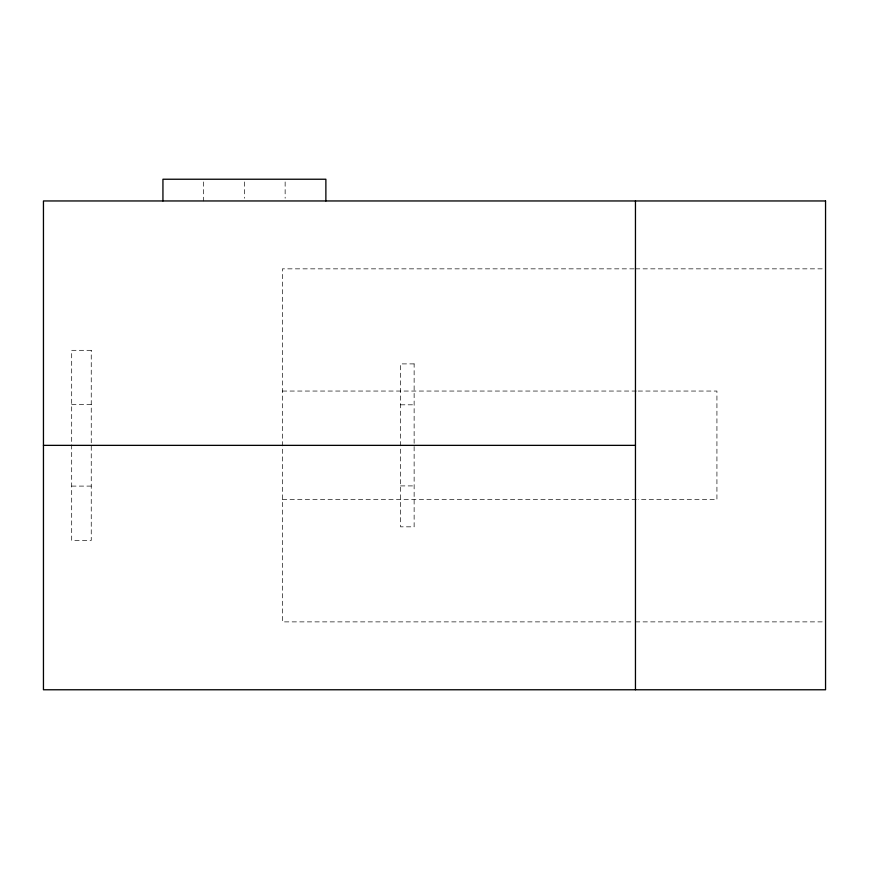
<?xml version="1.0" encoding="UTF-8"?>
<svg xmlns="http://www.w3.org/2000/svg" width="869" height="869" viewBox="0 0 869 869"><rect width="100%" height="100%" fill="white"/><g stroke="black" fill="none" stroke-linecap="round" stroke-linejoin="round"><path stroke-width="0.65" stroke-dasharray="4.34 3.26" d="M634.098 268.847L282.425 268.847L282.425 621.878L634.098 621.878M635.456 268.847L824.192 268.847M282.425 391.05L636.814 391.05M638.172 391.05L716.925 391.05L716.925 499.675L638.172 499.675M71.692 404.628L91.245 404.628M400.555 404.813L414.133 404.813M400.555 485.912L414.133 485.912M71.692 486.097L91.245 486.097M282.425 499.675L636.814 499.675M635.456 621.878L824.192 621.878M285.141 181.947L285.141 198.241M244.406 181.947L244.406 198.241M203.672 181.947L203.672 200.956M91.245 350.316L71.692 350.316L71.692 540.409L91.245 540.409L91.245 350.316M414.133 363.894L400.555 363.894L400.555 526.831L414.133 526.831L414.133 363.894"/><path stroke-width="1.3" d="M43.45 445.362L635.456 445.362M635.456 200.956L635.456 689.769M325.875 200.956L325.875 179.231L162.938 179.231L162.938 200.956M825.55 200.956L43.45 200.956L43.45 689.769L825.55 689.769L825.55 200.956"/></g></svg>
